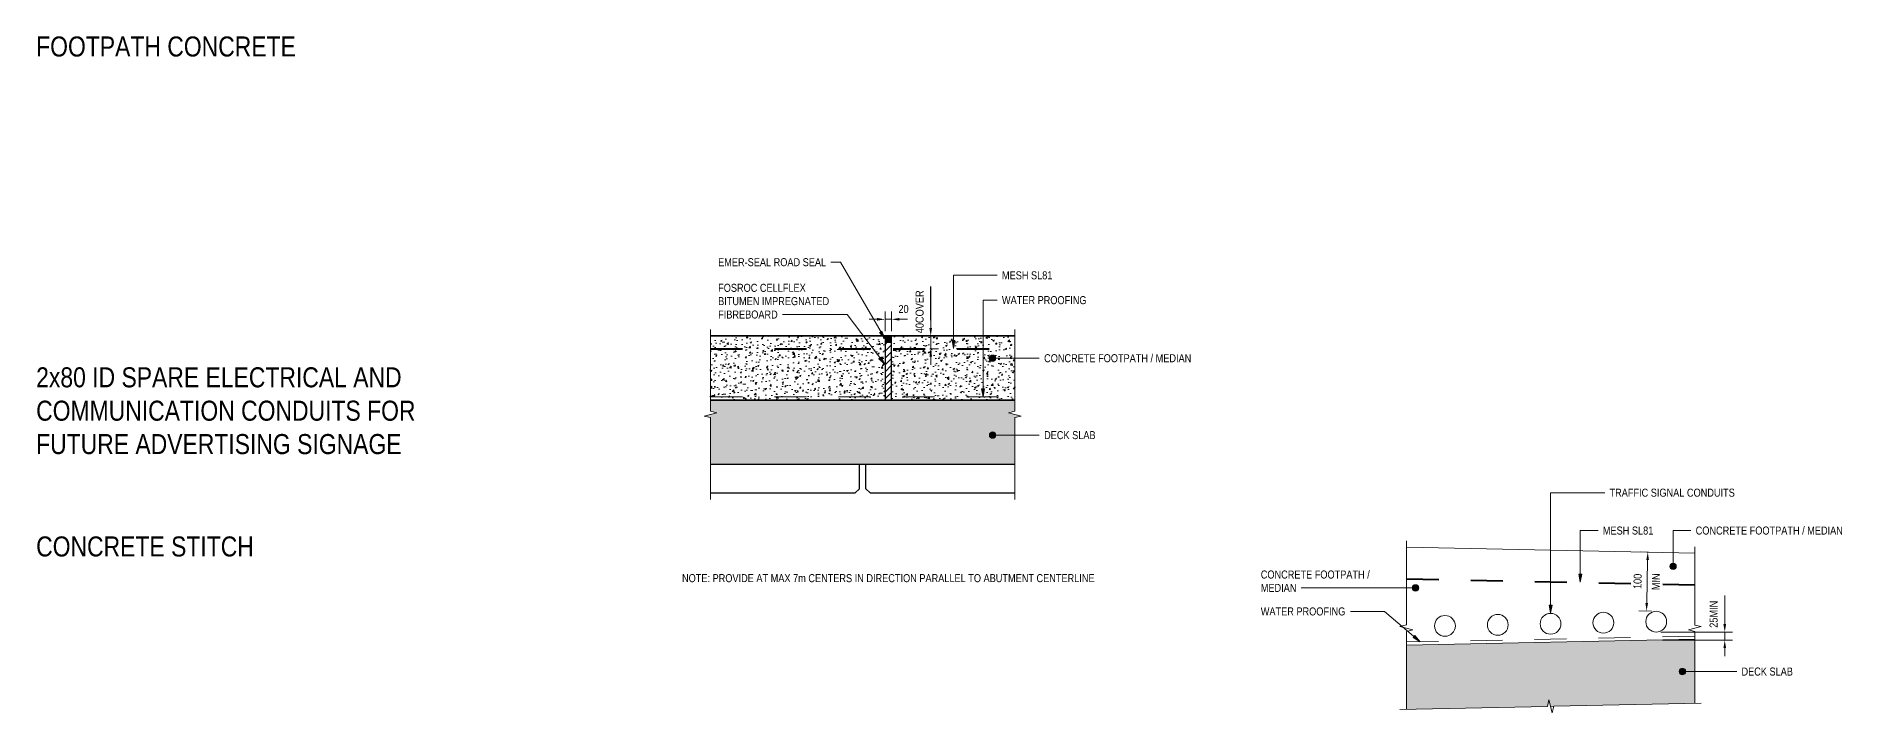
# Model space of a CAD drawing. Header units: metres. Extents: x -1215.1 to -1160.7, y 0 to 26.6.
# Drawn here: x -1166.37 to -1160.73, y 2.15 to 4.27 of the extents above; entities that cross this region are included whole.
import ezdxf

# ---------------------------------------------------------------- set-up
doc = ezdxf.new("R2010")
doc.units = ezdxf.units.M
doc.linetypes.add('JacobsDash', pattern=[0.0045, 0.003, -0.0015])
doc.layers.get('Defpoints').update_dxf_attribs({"color": 41})
for name, color, linetype, lineweight in [('A-ANNO-DIMS', 7, 'Continuous', 9), ('A-DETL', 7, 'Continuous', 13), ('A-DETL-GENF', 7, 'Continuous', 9), ('G-ANNO-TEXT', 7, 'Continuous', 9)]:
    doc.layers.add(name, color=color, linetype=linetype, lineweight=lineweight)
doc.styles.add('Arial Narrow_2', font='ARIALN.TTF', dxfattribs={"height": 0.0625})
doc.styles.add('Arial Narrow_5', font='ARIALN.TTF', dxfattribs={"height": 0.025})
doc.styles.add('Arial Narrow_6', font='ARIALN.TTF', dxfattribs={"height": 0.025})
doc.dimstyles.new('Dimension_Standard_O__mm__1', dxfattribs={"dimscale": 0.3048, "dimtxt": 0.025586, "dimasz": 0.082021, "dimexe": 0.07874, "dimexo": 0.049213, "dimgap": 0.049213, "dimtad": 1, "dimdec": 0, "dimlfac": 1000, "dimzin": 0, "dimdsep": 46, "dimtxsty": 'Arial Narrow_5', "dimsah": 1, "dimcen": 0.09, "dimaunit": 1, "dimadec": 4, "dimazin": 0, "dimtfac": 1, "dimtdec": 4, "dimtix": 1, "dimtmove": 2, "dimatfit": 3, "dimfxl": 1, "dimtvp": 1, "dimtfill": 1, "dimtolj": 1, "dimtzin": 0, "dimlwd": 18, "dimlwe": 18, "dimarcsym": 2})
doc.dimstyles.new('Dimension_Standard_O__mm__2', dxfattribs={"dimscale": 0.3048, "dimtxt": 0.025586, "dimasz": 0.082021, "dimexe": 0.07874, "dimexo": 0.049213, "dimgap": 0.049213, "dimtad": 1, "dimdec": 0, "dimlfac": 1000, "dimzin": 0, "dimdsep": 46, "dimtxsty": 'Arial Narrow_6', "dimsah": 1, "dimcen": 0.09, "dimaunit": 1, "dimadec": 4, "dimazin": 0, "dimtfac": 1, "dimtdec": 4, "dimtix": 1, "dimtmove": 0, "dimatfit": 3, "dimfxl": 1, "dimtvp": 1, "dimtfill": 1, "dimtolj": 1, "dimtzin": 0, "dimlwd": 18, "dimlwe": 18, "dimarcsym": 2})

# ---------------------------------------------------------------- blocks, each defined once
blk = doc.blocks.new('CS_DET_BreakLine_ViewScale1 - CS_Std BreakLine-9203974-DRG-2873122 - TYPICAL JOINT DETAILS ON FOOTPATH AND MEDIAN')
at = {"layer": 'A-DETL-GENF', "lineweight": 18}
for p, q in [((0.235, 0), (-0.02, 0)), ((0.24, 0.02), (0.235, 0)), ((0.25, -0.02), (0.24, 0.02)), ((0.255, 0), (0.25, -0.02)), ((0.51, 0), (0.255, 0))]:
    blk.add_line(p, q, dxfattribs=at)
blk = doc.blocks.new('CS_DET_BreakLine_ViewScale1 - CS_Std BreakLine-9203975-DRG-2873122 - TYPICAL JOINT DETAILS ON FOOTPATH AND MEDIAN')
at = {"layer": 'A-DETL-GENF', "lineweight": 18}
for p, q in [((-0.02, 0), (0.235, 0)), ((0.235, 0), (0.24, -0.02)), ((0.24, -0.02), (0.25, 0.02)), ((0.25, 0.02), (0.255, 0)), ((0.255, 0), (0.51, 0))]:
    blk.add_line(p, q, dxfattribs=at)
blk = doc.blocks.new('CS_DET_BreakLine_ViewScale - Std Break-9381141-Drafting 2')
at = {"layer": 'A-DETL-GENF'}
for p, q in [((0.2245, 0), (0, 0)), ((0.2295, 0.02), (0.2245, 0)), ((0.2395, -0.02), (0.2295, 0.02)), ((0.2445, 0), (0.2395, -0.02)), ((0.489, 0), (0.2445, 0))]:
    blk.add_line(p, q, dxfattribs=at)
blk = doc.blocks.new('CS_DET_BreakLine_ViewScale - Std Break-9381142-Drafting 2')
at = {"layer": 'A-DETL-GENF'}
for p, q in [((0, 0), (0.2431, 0)), ((0.2431, 0), (0.2481, -0.02)), ((0.2481, -0.02), (0.2581, 0.02)), ((0.2581, 0.02), (0.2631, 0)), ((0.2631, 0), (0.5262, 0))]:
    blk.add_line(p, q, dxfattribs=at)
blk = doc.blocks.new('CS_DET_BreakLine_ViewScale - Std Break-9391206-Drafting 2')
at = {"layer": 'A-DETL-GENF'}
for p, q in [((0.4405, 0), (-0.02, 0)), ((0.4455, 0.02), (0.4405, 0)), ((0.4555, -0.02), (0.4455, 0.02)), ((0.4605, 0), (0.4555, -0.02)), ((0.9211, 0), (0.4605, 0))]:
    blk.add_line(p, q, dxfattribs=at)
blk = doc.blocks.new('DIMBLOCK2-DRG-2873122 - TYPICAL JOINT DETAILS ON FOOTPATH AND MEDIAN')
at = {"layer": 'A-ANNO-DIMS', "color": 0, "lineweight": 18, "transparency": 16777216}
for p, q in [((-1163.7429, 3.3886), (-1163.7679, 3.3886)), ((-1163.7179, 3.3518), (-1163.7179, 3.4126)), ((-1163.6979, 3.3518), (-1163.6979, 3.4126)), ((-1163.6729, 3.3886), (-1163.6479, 3.3886))]:
    blk.add_line(p, q, dxfattribs=at)
at = {"layer": 'A-ANNO-DIMS', "color": 0, "transparency": 16777216}
blk.add_solid([(-1163.7429, 3.3928), (-1163.7429, 3.3845), (-1163.7179, 3.3886)], dxfattribs=at)
at = {"layer": 'Defpoints', "color": 0, "transparency": 16777216}
for p in [(-1163.7179, 3.3368), (-1163.6979, 3.3368)]:
    blk.add_point(p, dxfattribs=at)
at = {"layer": 'A-ANNO-DIMS', "color": 0, "lineweight": 18, "transparency": 16777216, "insert": (-1163.6761, 3.4333), "char_height": 0.025, "width": 0.038013, "attachment_point": 1, "line_spacing_factor": 0.974696, "style": 'Arial Narrow_5', "bg_fill": 3, "box_fill_scale": 1.1, "bg_fill_color": 256, "bg_fill_true_color": 13158600, "bg_fill_transparency": 0}
blk.add_mtext('\\A1;20', dxfattribs=at)
at = {"layer": 'A-ANNO-DIMS', "color": 0, "lineweight": 18, "transparency": 16777216}
blk.add_line((-1163.7179, 3.3886), (-1163.6979, 3.3886), dxfattribs=at)
at = {"layer": 'A-ANNO-DIMS', "color": 0, "transparency": 16777216}
blk.add_solid([(-1163.6729, 3.3928), (-1163.6729, 3.3845), (-1163.6979, 3.3886)], dxfattribs=at)
at = {"layer": 'Defpoints', "color": 0, "transparency": 16777216}
blk.add_point((-1163.6979, 3.3886), dxfattribs=at)
blk = doc.blocks.new('DIMBLOCK3-DRG-2873122 - TYPICAL JOINT DETAILS ON FOOTPATH AND MEDIAN')
at = {"layer": 'A-ANNO-DIMS', "color": 0, "lineweight": 18, "transparency": 16777216}
for p, q in [((-1163.5752, 3.3618), (-1163.5752, 3.3868)), ((-1163.5779, 3.3368), (-1163.5512, 3.3368)), ((-1163.5779, 3.2968), (-1163.5512, 3.2968)), ((-1163.5752, 3.2718), (-1163.5752, 3.2468))]:
    blk.add_line(p, q, dxfattribs=at)
at = {"layer": 'A-ANNO-DIMS', "color": 0, "transparency": 16777216}
blk.add_solid([(-1163.5794, 3.2718), (-1163.5711, 3.2718), (-1163.5752, 3.2968)], dxfattribs=at)
at = {"layer": 'Defpoints', "color": 0, "transparency": 16777216}
blk.add_point((-1163.5929, 3.2968), dxfattribs=at)
at = {"layer": 'A-ANNO-DIMS', "color": 0, "lineweight": 18, "transparency": 16777216, "insert": (-1163.6225, 3.3452), "char_height": 0.025, "width": 0.170084, "attachment_point": 1, "rotation": 90, "line_spacing_factor": 0.974696, "style": 'Arial Narrow_5', "bg_fill": 3, "box_fill_scale": 1.1, "bg_fill_color": 256, "bg_fill_true_color": 13158600, "bg_fill_transparency": 0}
blk.add_mtext('\\A1;40COVER', dxfattribs=at)
at = {"layer": 'A-ANNO-DIMS', "color": 0, "lineweight": 18, "transparency": 16777216}
blk.add_line((-1163.5752, 3.2968), (-1163.5752, 3.3368), dxfattribs=at)
at = {"layer": 'A-ANNO-DIMS', "color": 0, "transparency": 16777216}
blk.add_solid([(-1163.5794, 3.3618), (-1163.5711, 3.3618), (-1163.5752, 3.3368)], dxfattribs=at)
at = {"layer": 'Defpoints', "color": 0, "transparency": 16777216}
for p in [(-1163.5929, 3.3368), (-1163.5752, 3.3368)]:
    blk.add_point(p, dxfattribs=at)
blk = doc.blocks.new('DIMBLOCK4-Drafting 2')
at = {"layer": 'A-ANNO-DIMS', "color": 0, "lineweight": 18, "transparency": 16777216}
for p, q in [((-1161.3326, 2.6621), (-1161.3592, 2.6627)), ((-1161.3358, 2.6372), (-1161.3385, 2.5033)), ((-1161.3233, 2.4779), (-1161.3631, 2.4788))]:
    blk.add_line(p, q, dxfattribs=at)
at = {"layer": 'A-ANNO-DIMS', "color": 0, "transparency": 16777216}
for points in [[(-1161.3399, 2.6373), (-1161.3316, 2.6371), (-1161.3353, 2.6622)], [(-1161.3427, 2.5034), (-1161.3344, 2.5032), (-1161.3391, 2.4783)]]:
    blk.add_solid(points, dxfattribs=at)
at = {"layer": 'Defpoints', "color": 0, "transparency": 16777216}
for p in [(-1161.3176, 2.6618), (-1161.3391, 2.4783), (-1161.3083, 2.4776)]:
    blk.add_point(p, dxfattribs=at)
at = {"layer": 'A-ANNO-DIMS', "color": 0, "lineweight": 18, "transparency": 16777216, "insert": (-1161.367, 2.5708), "char_height": 0.025, "width": 0.063355, "attachment_point": 5, "rotation": 88.8155, "style": 'Arial Narrow_6', "bg_fill": 3, "box_fill_scale": 1.1, "bg_fill_color": 256, "bg_fill_true_color": 13158600, "bg_fill_transparency": 0}
blk.add_mtext('\\A1;\u200e100\u200e', dxfattribs=at)
at = {"layer": 'A-ANNO-DIMS', "color": 0, "lineweight": 18, "transparency": 16777216, "insert": (-1161.3097, 2.5696), "char_height": 0.025, "width": 0.063355, "attachment_point": 5, "rotation": 88.8155, "style": 'Arial Narrow_6', "bg_fill": 3, "box_fill_scale": 1.1, "bg_fill_color": 256, "bg_fill_true_color": 13158600, "bg_fill_transparency": 0}
blk.add_mtext('\\A1;MIN', dxfattribs=at)
blk = doc.blocks.new('DIMBLOCK5-Drafting 2')
at = {"layer": 'A-ANNO-DIMS', "color": 0, "lineweight": 18, "transparency": 16777216}
for p, q in [((-1161.0948, 2.4376), (-1161.0948, 2.4626)), ((-1161.294, 2.4126), (-1161.0708, 2.4126)), ((-1161.289, 2.3876), (-1161.0708, 2.3876)), ((-1161.0948, 2.3626), (-1161.0948, 2.3376))]:
    blk.add_line(p, q, dxfattribs=at)
at = {"layer": 'A-ANNO-DIMS', "color": 0, "transparency": 16777216}
blk.add_solid([(-1161.099, 2.3626), (-1161.0907, 2.3626), (-1161.0948, 2.3876)], dxfattribs=at)
at = {"layer": 'Defpoints', "color": 0, "transparency": 16777216}
for p in [(-1161.309, 2.4126), (-1161.304, 2.3876)]:
    blk.add_point(p, dxfattribs=at)
at = {"layer": 'A-ANNO-DIMS', "color": 0, "lineweight": 18, "transparency": 16777216, "insert": (-1161.1422, 2.426), "char_height": 0.025, "width": 0.111115, "attachment_point": 1, "rotation": 90, "line_spacing_factor": 0.974696, "style": 'Arial Narrow_5', "bg_fill": 3, "box_fill_scale": 1.1, "bg_fill_color": 256, "bg_fill_true_color": 13158600, "bg_fill_transparency": 0}
blk.add_mtext('\\A1;25MIN', dxfattribs=at)
at = {"layer": 'A-ANNO-DIMS', "color": 0, "lineweight": 18, "transparency": 16777216}
blk.add_line((-1161.0948, 2.3876), (-1161.0948, 2.4126), dxfattribs=at)
at = {"layer": 'A-ANNO-DIMS', "color": 0, "transparency": 16777216}
blk.add_solid([(-1161.099, 2.4376), (-1161.0907, 2.4376), (-1161.0948, 2.4126)], dxfattribs=at)
at = {"layer": 'Defpoints', "color": 0, "transparency": 16777216}
blk.add_point((-1161.0948, 2.4126), dxfattribs=at)

msp = doc.modelspace()

# ---------------------------------------------------------------- hatches: boundary and pattern name
at = {"layer": 'A-DETL-GENF'}
h = msp.add_hatch(dxfattribs=at)
h.set_pattern_fill('FP_10', color=256, style=0, pattern_type=2)
h.set_pattern_definition([(50, (-1168.088566, 0), (0.04627185, -0.00405064), [0.00484, -0.05323]), (355, (-1168.088566, 0), (-0.00895483, 0.0485251), [0.00387, -0.04258]), (100.451, (-1168.084706, -0.00034), (0.03732113, 0.04447772), [0.00411, -0.04523]), (46.184, (-1168.088566, 0.0129), (0.06886006, -0.010678), [0.00726, -0.07984]), (96.636, (-1168.082826, 0.01201), (0.060301, 0.0628495), [0.00617, -0.06785]), (351.184, (-1168.088566, 0.0129), (0.060305, 0.0628501), [0.00581, -0.06387]), (21, (-1168.082116, 0.00968), (0.03850648, -0.02597581), [0.00484, -0.05323]), (326, (-1168.082116, 0.00968), (0.01569337, 0.0467824), [0.00387, -0.04258]), (71.451, (-1168.078906, 0.00751), (0.05420502, 0.02080745), [0.00411, -0.04523]), (37.5, (-1168.088566, 0), (0.00078785, 0.021477963), [0.00034, -0.04173, 0.00034, -0.04289, -0.04274]), (37.5, (-1168.088566, 0), (0.00078785, 0.021477963), [-0.08529, 0.00034, -0.04241]), (7.5, (-1168.088566, 0), (0.01697421, 0.02544325), [0.00034, -0.02431, 0.00034, -0.04076, -0.01629]), (7.5, (-1168.088566, 0), (0.01697421, 0.02544325), [-0.06574, 0.00034, -0.01596]), (327.5, (-1168.102956, 0), (0.034442904, -0.001453843), [0.00034, -0.01579, 0.00034, -0.04999, -0.06677]), (327.5, (-1168.102956, 0), (0.034442904, -0.001453843), [-0.06645, 0.00034, -0.06644]), (317.5, (-1168.109406, 0), (0.03762686, 0.00645573), [0.00034, -0.02063, 0.00034, -0.03308, -0.04742]), (317.5, (-1168.109406, 0), (0.03762686, 0.00645573), [-0.05439, 0.00034, -0.04708])])
h.paths.add_polyline_path([(-1163.3591, 3.1368), (-1163.3124, 3.1368), (-1163.3124, 3.3368), (-1163.6979, 3.3368), (-1163.6979, 3.1368)])
h.paths.add_polyline_path([(-1164.2634, 3.1368), (-1163.7179, 3.1368), (-1163.7179, 3.3368), (-1164.2634, 3.3368), (-1164.2634, 3.3168)])
msp.add_hatch(color=256, dxfattribs=at).paths.add_polyline_path([(-1163.6979, 3.3168), (-1163.6979, 3.3368), (-1163.7179, 3.3368), (-1163.7179, 3.3168)])
h = msp.add_hatch(dxfattribs=at)
h.set_pattern_fill('FP_11', color=256, style=0, pattern_type=2)
h.set_pattern_definition([(45, (-1168.088566, 0), (-0.0106066, 0.0106066), [])])
h.paths.add_polyline_path([(-1163.6979, 3.1368), (-1163.6979, 3.3168), (-1163.7179, 3.3168), (-1163.7179, 3.1368)])
at = {"layer": 'A-DETL-GENF', "true_color": 0xc0c0c0}
for points in [[(-1163.3124, 2.9368), (-1163.3124, 3.0818), (-1163.2924, 3.0868), (-1163.3324, 3.0968), (-1163.3124, 3.1018), (-1163.3124, 3.1368), (-1164.2634, 3.1368), (-1164.2634, 3.1018), (-1164.2434, 3.0968), (-1164.2834, 3.0868), (-1164.2634, 3.0818), (-1164.2634, 2.9368), (-1163.3324, 2.9368)], [(-1162.0894, 2.1716), (-1161.6489, 2.1806), (-1161.6444, 2.2007), (-1161.6389, 2.1808), (-1161.1885, 2.1901), (-1161.1885, 2.3901), (-1162.0894, 2.3716), (-1162.0894, 2.1806)]]:
    msp.add_hatch(color=9, dxfattribs=at).paths.add_polyline_path(points)
at = {"layer": 'G-ANNO-TEXT'}
for points in [[(-1163.719, 3.3283), (-1163.7277, 3.3521), (-1163.7353, 3.3477)], [(-1163.5042, 3.2971), (-1163.4998, 3.3221), (-1163.5086, 3.3221)], [(-1163.719, 3.2483), (-1163.7305, 3.2709), (-1163.7375, 3.2656)], [(-1163.4117, 3.1468), (-1163.4073, 3.1718), (-1163.4161, 3.1718)], [(-1161.5461, 2.5678), (-1161.5417, 2.5928), (-1161.5505, 2.5928)], [(-1161.6388, 2.4714), (-1161.6344, 2.4964), (-1161.6432, 2.4964)], [(-1162.0466, 2.3826), (-1162.0628, 2.4022), (-1162.0686, 2.3955)]]:
    msp.add_hatch(color=256, dxfattribs=at).paths.add_polyline_path(points)
h = msp.add_hatch(color=256, dxfattribs=at)
edge = h.paths.add_edge_path()
edge.add_arc((-1163.3819, 3.2672), 0.01, 0, 360)
h = msp.add_hatch(color=256, dxfattribs=at)
edge = h.paths.add_edge_path()
edge.add_arc((-1163.3819, 3.0272), 0.01, 0, 360)
h = msp.add_hatch(color=256, dxfattribs=at)
edge = h.paths.add_edge_path()
edge.add_arc((-1161.2561, 2.6177), 0.01, 0, 360)
h = msp.add_hatch(color=256, dxfattribs=at)
edge = h.paths.add_edge_path()
edge.add_arc((-1162.0608, 2.5505), 0.01, 0, 360)
h = msp.add_hatch(color=256, dxfattribs=at)
edge = h.paths.add_edge_path()
edge.add_arc((-1161.2271, 2.2894), 0.01, 0, 360)

# ---------------------------------------------------------------- linework, layer by layer
at = {"layer": 'A-DETL', "lineweight": 25}
for p, q in [((-1163.5752, 3.3861), (-1163.5752, 3.4911)), ((-1163.7179, 3.3368), (-1164.2634, 3.3368)), ((-1164.2634, 3.3368), (-1163.3134, 3.3368)), ((-1163.6979, 3.3368), (-1163.7179, 3.3368)), ((-1163.7179, 3.3368), (-1163.7179, 3.3168)), ((-1163.3124, 3.3368), (-1163.6979, 3.3368)), ((-1163.6979, 3.3168), (-1163.6979, 3.3368)), ((-1163.7179, 3.3168), (-1163.7179, 3.1368)), ((-1163.7179, 3.3168), (-1163.6979, 3.3168)), ((-1163.6979, 3.1368), (-1163.6979, 3.3168)), ((-1164.2634, 3.1368), (-1163.7179, 3.1368)), ((-1163.3124, 3.1368), (-1164.2634, 3.1368)), ((-1164.0134, 3.1368), (-1163.5624, 3.1368)), ((-1163.7179, 3.1368), (-1163.6979, 3.1368)), ((-1163.6979, 3.1368), (-1163.3124, 3.1368)), ((-1164.2634, 2.9368), (-1163.3124, 2.9368))]:
    msp.add_line(p, q, dxfattribs=at)
at = {"layer": 'A-DETL', "linetype": 'JacobsDash', "lineweight": 40}
for p, q in [((-1164.2634, 3.2968), (-1163.7234, 3.2968)), ((-1163.6924, 3.2968), (-1163.3124, 3.2968)), ((-1161.1885, 2.5591), (-1162.0894, 2.5778))]:
    msp.add_line(p, q, dxfattribs=at)
at = {"layer": 'A-DETL', "linetype": 'JacobsDash', "lineweight": 18}
for p, q in [((-1164.2634, 3.1468), (-1163.3124, 3.1468)), ((-1162.0894, 2.3816), (-1161.1885, 2.4001))]:
    msp.add_line(p, q, dxfattribs=at)
at = {"layer": 'A-DETL', "color": 8, "lineweight": 25, "true_color": 0x808080}
for p, q in [((-1163.7979, 2.8598), (-1163.7979, 2.9368)), ((-1163.7779, 2.8598), (-1163.7779, 2.9368)), ((-1164.2634, 2.8468), (-1163.8109, 2.8468)), ((-1163.8109, 2.8468), (-1163.7979, 2.8598)), ((-1163.7649, 2.8468), (-1163.7779, 2.8598)), ((-1163.7649, 2.8468), (-1163.3124, 2.8468))]:
    msp.add_line(p, q, dxfattribs=at)
at = {"layer": 'A-DETL', "lineweight": 18}
for p, q in [((-1161.1885, 2.6591), (-1162.0894, 2.6778)), ((-1161.0948, 2.462), (-1161.0948, 2.527)), ((-1161.1885, 2.3901), (-1162.0894, 2.3716)), ((-1162.0894, 2.3716), (-1161.1885, 2.3901))]:
    msp.add_line(p, q, dxfattribs=at)
at = {"layer": 'A-DETL', "color": 7, "lineweight": 9, "true_color": 0xffffff}
msp.add_line((-1161.6389, 2.1808), (-1161.6289, 2.181), dxfattribs=at)
at = {"layer": 'A-DETL', "color": 1, "lineweight": 9, "true_color": 0xff0000}
for centre in [(-1161.9689, 2.4318), (-1161.8039, 2.4351), (-1161.6389, 2.4384), (-1161.474, 2.4418), (-1161.309, 2.4451)]:
    msp.add_circle(centre, 0.0325, dxfattribs=at)
at = {"layer": 'G-ANNO-TEXT'}
for p, q in [((-1163.8863, 3.5669), (-1163.8869, 3.5669)), ((-1163.8568, 3.5669), (-1163.8863, 3.5669)), ((-1163.5042, 3.5259), (-1163.3677, 3.5259)), ((-1163.5042, 3.2971), (-1163.5042, 3.5259)), ((-1163.4117, 3.4485), (-1163.3677, 3.4485)), ((-1163.4117, 3.1468), (-1163.4117, 3.4485)), ((-1163.8654, 3.4036), (-1164.0378, 3.4036)), ((-1163.8361, 3.4036), (-1163.8654, 3.4036)), ((-1163.4998, 3.3221), (-1163.5086, 3.3221)), ((-1163.5086, 3.3221), (-1163.5042, 3.2971)), ((-1163.5042, 3.2971), (-1163.4998, 3.3221)), ((-1163.7305, 3.2709), (-1163.7375, 3.2656)), ((-1163.7375, 3.2656), (-1163.719, 3.2483)), ((-1163.719, 3.2483), (-1163.7305, 3.2709)), ((-1163.3819, 3.2672), (-1163.236, 3.2672)), ((-1163.4073, 3.1718), (-1163.4161, 3.1718)), ((-1163.4161, 3.1718), (-1163.4117, 3.1468)), ((-1163.4117, 3.1468), (-1163.4073, 3.1718)), ((-1163.3819, 3.0272), (-1163.236, 3.0272)), ((-1161.6388, 2.8476), (-1161.4698, 2.8476)), ((-1161.6388, 2.4714), (-1161.6388, 2.8476)), ((-1161.5461, 2.7294), (-1161.4906, 2.7294)), ((-1161.5461, 2.5678), (-1161.5461, 2.7294)), ((-1161.2561, 2.7294), (-1161.2006, 2.7294)), ((-1161.2561, 2.6177), (-1161.2561, 2.7294)), ((-1162.1663, 2.5505), (-1162.4181, 2.5505)), ((-1162.0608, 2.5505), (-1162.1663, 2.5505)), ((-1161.5417, 2.5928), (-1161.5505, 2.5928)), ((-1161.5505, 2.5928), (-1161.5461, 2.5678)), ((-1161.5461, 2.5678), (-1161.5417, 2.5928)), ((-1161.6344, 2.4964), (-1161.6432, 2.4964)), ((-1161.6432, 2.4964), (-1161.6388, 2.4714)), ((-1161.6388, 2.4714), (-1161.6344, 2.4964)), ((-1162.2633, 2.477), (-1162.264, 2.477)), ((-1162.1577, 2.477), (-1162.2633, 2.477)), ((-1162.0466, 2.3826), (-1162.1577, 2.477)), ((-1162.0628, 2.4022), (-1162.0686, 2.3955)), ((-1162.0686, 2.3955), (-1162.0466, 2.3826)), ((-1162.0466, 2.3826), (-1162.0628, 2.4022)), ((-1161.2271, 2.2894), (-1161.0576, 2.2894))]:
    msp.add_line(p, q, dxfattribs=at)
for centre in [(-1163.3819, 3.2672), (-1163.3819, 3.0272), (-1161.2561, 2.6177), (-1162.0608, 2.5505), (-1161.2271, 2.2894)]:
    msp.add_circle(centre, 0.01, dxfattribs=at)

# ---------------------------------------------------------------- block references
at = {"layer": 'A-DETL-GENF'}
for name, p, rotation in [('CS_DET_BreakLine_ViewScale1 - CS_Std BreakLine-9203974-DRG-2873122 - TYPICAL JOINT DETAILS ON FOOTPATH AND MEDIAN', (-1164.2634, 3.3368), 269.9999999999999), ('CS_DET_BreakLine_ViewScale1 - CS_Std BreakLine-9203975-DRG-2873122 - TYPICAL JOINT DETAILS ON FOOTPATH AND MEDIAN', (-1163.3124, 3.3368), 270.0000000000001), ('CS_DET_BreakLine_ViewScale - Std Break-9381142-Drafting 2', (-1162.0894, 2.1716), 90.00000000000014), ('CS_DET_BreakLine_ViewScale - Std Break-9381141-Drafting 2', (-1161.1885, 2.1901), 89.99999999999986), ('CS_DET_BreakLine_ViewScale - Std Break-9391206-Drafting 2', (-1162.0894, 2.1716), 1.175827144762144)]:
    msp.add_blockref(name, p, dxfattribs=dict(at, rotation=rotation))

# ---------------------------------------------------------------- texts
at = {"layer": 'G-ANNO-TEXT', "char_height": 0.0625, "attachment_point": 1, "style": 'Arial Narrow_2', "bg_fill": 3, "box_fill_scale": 1, "bg_fill_color": 256, "bg_fill_transparency": 0}
for s, insert in [('FOOTPATH CONCRETE', (-1166.3697, 4.2713)), ('CONCRETE STITCH', (-1166.3697, 2.711))]:
    msp.add_mtext(s, dxfattribs=dict(at, insert=insert))
at = {"layer": 'G-ANNO-TEXT', "attachment_point": 1, "bg_fill": 3, "box_fill_scale": 1, "bg_fill_color": 256, "bg_fill_true_color": 13158600, "bg_fill_transparency": 0}
for s, insert, char_height, style in [('FOSROC CELLFLEX ', (-1164.2393, 3.4994), 0.025, 'Arial Narrow_5'), ('2x80 ID SPARE ELECTRICAL AND', (-1166.3697, 3.2389), 0.0625, 'Arial Narrow_2'), ('COMMUNICATION CONDUITS FOR ', (-1166.3697, 3.1347), 0.0625, 'Arial Narrow_2'), ('FUTURE ADVERTISING SIGNAGE', (-1166.3697, 3.0305), 0.0625, 'Arial Narrow_2'), ('CONCRETE FOOTPATH / ', (-1162.5442, 2.6047), 0.025, 'Arial Narrow_5'), ('NOTE: PROVIDE AT MAX 7m CENTERS IN DIRECTION PARALLEL TO ABUTMENT CENTERLINE', (-1164.3521, 2.5934), 0.025, 'Arial Narrow_5')]:
    msp.add_mtext(s, dxfattribs=dict(at, insert=insert, char_height=char_height, style=style))

# ---------------------------------------------------------------- next in the draw order: texts
at = {"layer": 'G-ANNO-TEXT', "char_height": 0.025, "attachment_point": 1, "style": 'Arial Narrow_5', "bg_fill": 3, "box_fill_scale": 1, "bg_fill_color": 256, "bg_fill_true_color": 13158600, "bg_fill_transparency": 0}
for s, insert in [('EMER-SEAL ROAD SEAL', (-1164.2393, 3.5794)), ('MESH SL81', (-1163.3527, 3.5384)), ('WATER PROOFING', (-1163.3527, 3.461)), ('CONCRETE FOOTPATH / MEDIAN', (-1163.221, 3.2797)), ('DECK SLAB', (-1163.221, 3.0397)), ('TRAFFIC SIGNAL CONDUITS', (-1161.4548, 2.8601)), ('MESH SL81', (-1161.4756, 2.7419)), ('CONCRETE FOOTPATH / MEDIAN', (-1161.1856, 2.7419)), ('MEDIAN', (-1162.5442, 2.563)), ('WATER PROOFING', (-1162.5442, 2.4895)), ('DECK SLAB', (-1161.0426, 2.3019))]:
    msp.add_mtext(s, dxfattribs=dict(at, insert=insert))

# ---------------------------------------------------------------- next in the draw order: dimensions: what is measured, and where the dimension line sits
at = {"layer": 'A-ANNO-DIMS', "lineweight": 18}
dim = msp.add_linear_dim(base=(-1163.6979, 3.3886), p1=(-1163.7179, 3.3368), p2=(-1163.6979, 3.3368), dimstyle='Dimension_Standard_O__mm__1', override={"dimpost": '<>', "dimfxl": 0.02}, dxfattribs=at)
dim.commit()
dim.dimension.update_dxf_attribs({"geometry": 'DIMBLOCK2-DRG-2873122 - TYPICAL JOINT DETAILS ON FOOTPATH AND MEDIAN', "text_midpoint": (-1163.6571, 3.4166), "dimtype": 160})
dim = msp.add_linear_dim(base=(-1161.3391, 2.4783), p1=(-1161.3176, 2.6618), p2=(-1161.3083, 2.4776), angle=88.8155, text='\u200e100\u200e\\XMIN', dimstyle='Dimension_Standard_O__mm__2', override={"dimpost": '<>', "dimfxl": 0.184389}, dxfattribs=at)
dim.commit()
dim.dimension.update_dxf_attribs({"geometry": 'DIMBLOCK4-Drafting 2', "text_midpoint": (-1161.3372, 2.5702)})

# ---------------------------------------------------------------- next in the draw order: linework, layer by layer
at = {"layer": 'G-ANNO-TEXT'}
for p, q in [((-1163.719, 3.3283), (-1163.8568, 3.5669)), ((-1163.719, 3.2483), (-1163.8361, 3.4036)), ((-1163.7277, 3.3521), (-1163.7353, 3.3477)), ((-1163.7353, 3.3477), (-1163.719, 3.3283)), ((-1163.719, 3.3283), (-1163.7277, 3.3521))]:
    msp.add_line(p, q, dxfattribs=at)

# ---------------------------------------------------------------- next in the draw order: dimensions: what is measured, and where the dimension line sits
at = {"layer": 'A-ANNO-DIMS', "lineweight": 18}
for base, p1, p2, override, picture, middle in [((-1163.5752, 3.3368), (-1163.5929, 3.2968), (-1163.5929, 3.3368), {"dimpost": '<>COVER', "dimfxl": 0.04}, 'DIMBLOCK3-DRG-2873122 - TYPICAL JOINT DETAILS ON FOOTPATH AND MEDIAN', (-1163.6059, 3.4302)), ((-1161.0948, 2.4126), (-1161.304, 2.3876), (-1161.309, 2.4126), {"dimpost": '<>MIN', "dimfxl": 0.025495}, 'DIMBLOCK5-Drafting 2', (-1161.1255, 2.4816))]:
    dim = msp.add_linear_dim(base=base, p1=p1, p2=p2, angle=90, dimstyle='Dimension_Standard_O__mm__1', override=override, dxfattribs=at)
    dim.commit()
    dim.dimension.update_dxf_attribs({"geometry": picture, "text_midpoint": middle, "dimtype": 160, "text_rotation": 90})

# ---------------------------------------------------------------- next in the draw order: texts
at = {"layer": 'G-ANNO-TEXT', "insert": (-1164.2393, 3.4578), "char_height": 0.025, "attachment_point": 1, "style": 'Arial Narrow_5', "bg_fill": 3, "box_fill_scale": 1, "bg_fill_color": 256, "bg_fill_true_color": 13158600, "bg_fill_transparency": 0}
msp.add_mtext('BITUMEN IMPREGNATED ', dxfattribs=at)

# ---------------------------------------------------------------- next in the draw order: texts
at = {"layer": 'G-ANNO-TEXT', "insert": (-1164.2393, 3.4161), "char_height": 0.025, "attachment_point": 1, "style": 'Arial Narrow_5', "bg_fill": 3, "box_fill_scale": 1, "bg_fill_color": 256, "bg_fill_true_color": 13158600, "bg_fill_transparency": 0}
msp.add_mtext('FIBREBOARD', dxfattribs=at)

doc.saveas('drawing.dxf')
